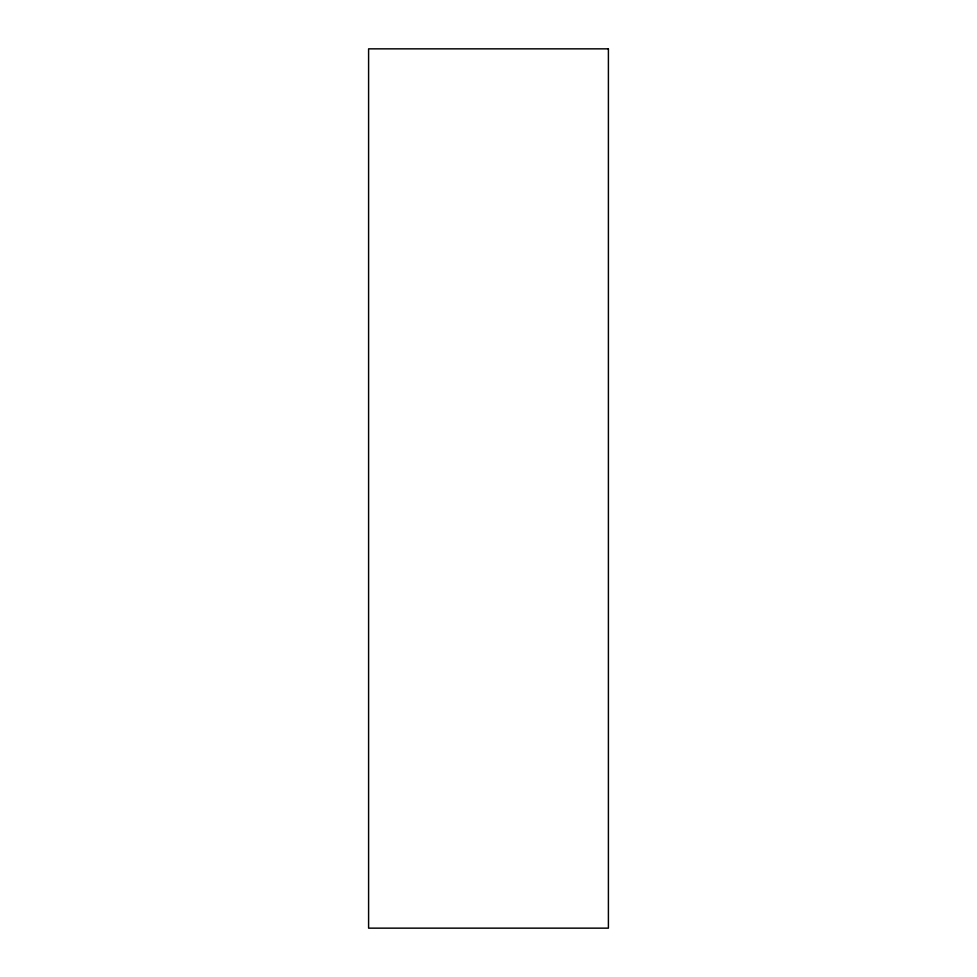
<?xml version="1.0" encoding="UTF-8"?>
<svg xmlns="http://www.w3.org/2000/svg" width="977" height="977" viewBox="0 0 977 977"><rect width="100%" height="100%" fill="white"/><g stroke="black" fill="none" stroke-linecap="round" stroke-linejoin="round"><path stroke-width="1.47" d="M608.402 48.85L368.598 48.85L368.598 928.15L608.402 928.15L608.402 48.85"/></g></svg>
